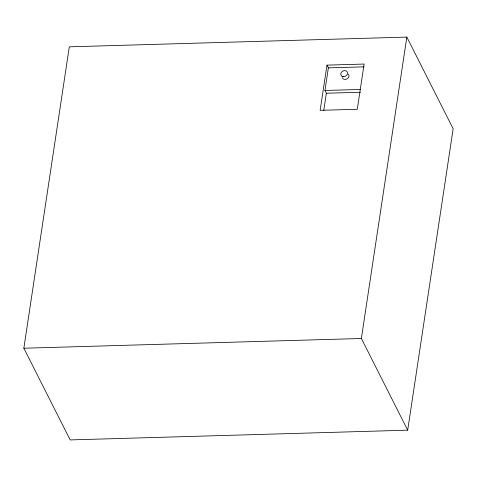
<?xml version="1.0" encoding="UTF-8"?>
<svg xmlns="http://www.w3.org/2000/svg" width="477" height="477" viewBox="0 0 477 477"><rect width="100%" height="100%" fill="white"/><g stroke="black" fill="none" stroke-linecap="round" stroke-linejoin="round"><path stroke-width="0.72" d="M23.85 348.222L69.308 46.824L406.833 37.081L453.15 128.778L407.692 430.176L70.167 439.919L23.85 348.222L361.375 338.485L407.692 430.176M326.978 65.128L320.162 110.336L357.291 109.269L364.106 64.055L326.978 65.128L328.367 67.877L324.962 90.481L326.351 93.236L323.71 110.736M361.375 338.485L406.833 37.081M328.367 67.877L364.011 66.852M324.962 90.481L360.6 89.455M326.351 93.236L360.505 92.246M348.276 74.185A3.53 2.868 -26.8 0 1 347.262 78.717A3.53 2.868 -26.8 0 1 342.42 77.978M342.194 77.256A3.53 2.868 -26.8 0 1 342.194 76.481M343.726 76.648A3.53 2.868 -26.8 0 0 347.328 72.045A3.53 2.868 -26.8 0 0 341.484 72.212A3.53 2.868 -26.8 0 0 343.726 76.648"/></g></svg>
